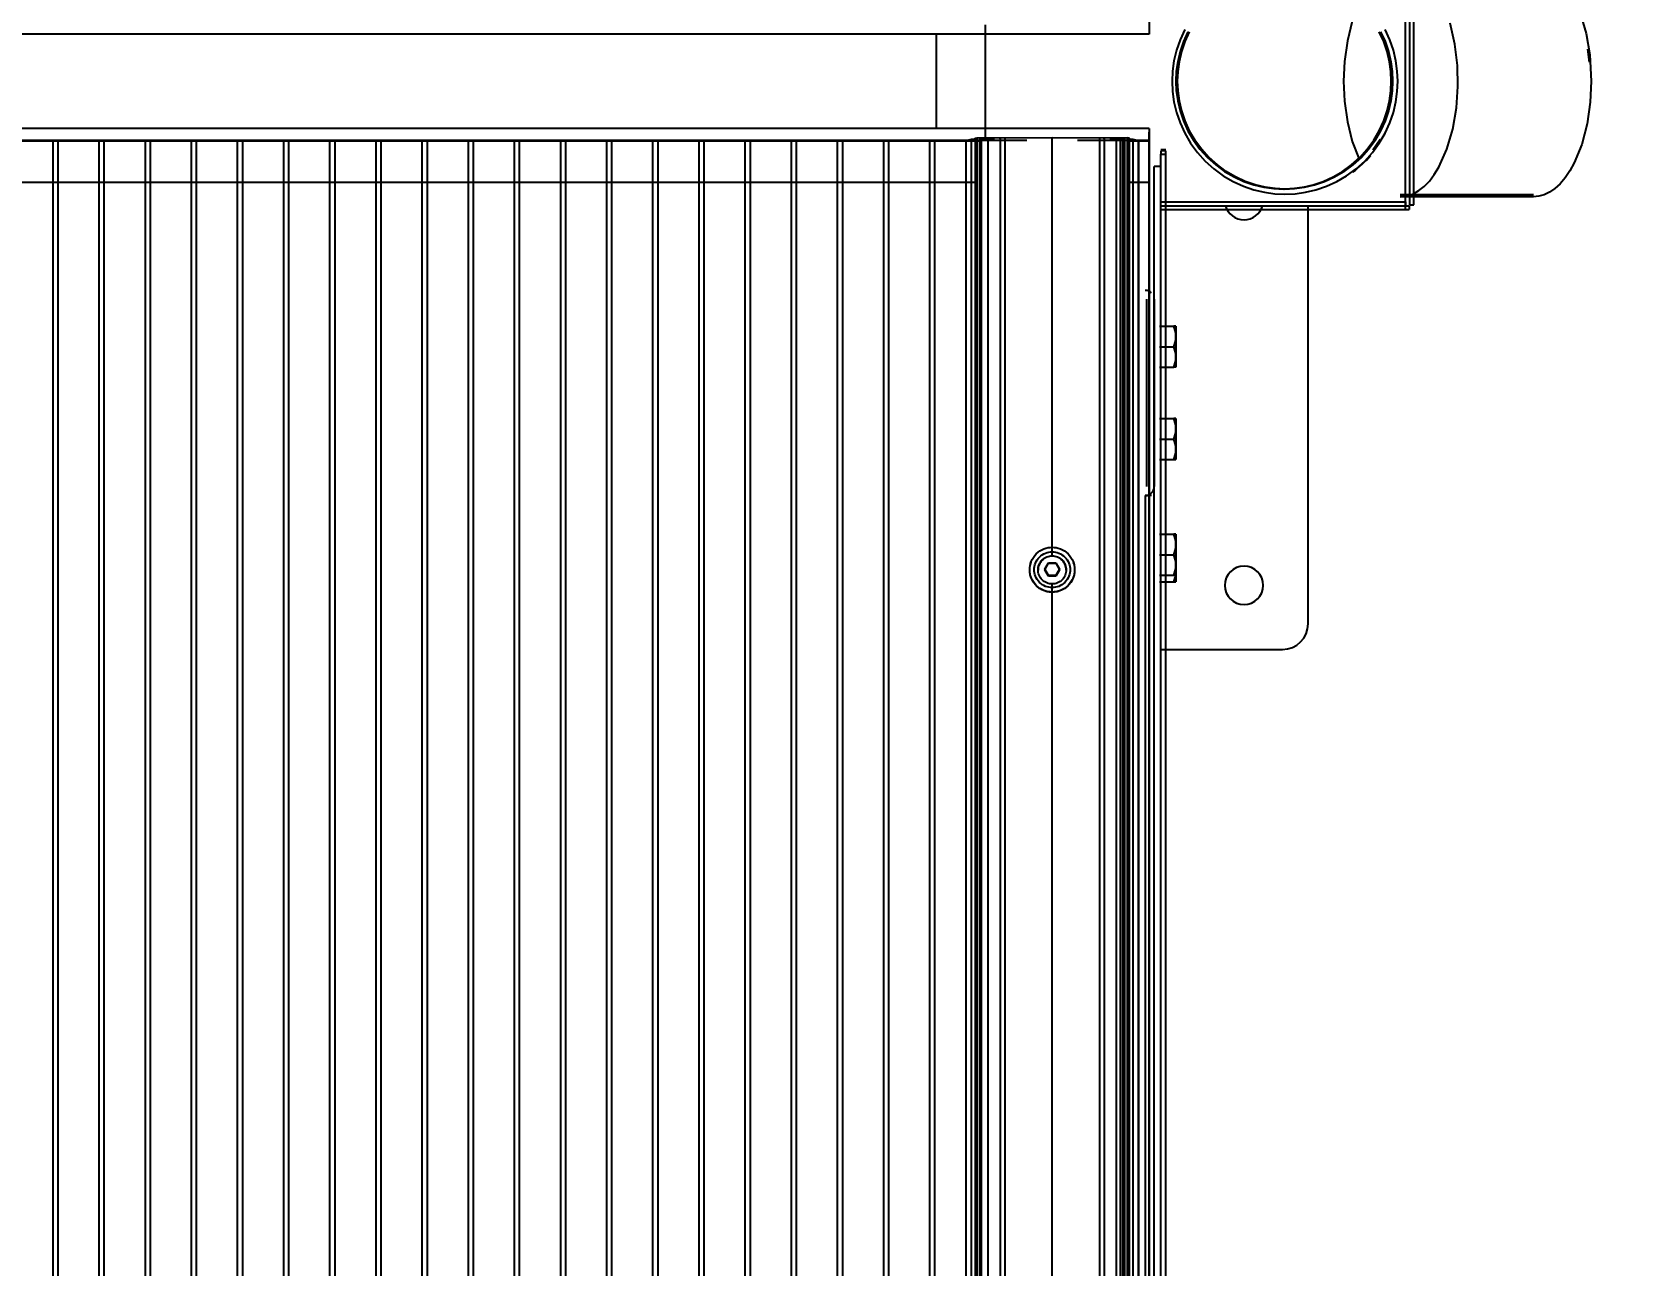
# Model space of a CAD drawing. Header units: millimetres. Extents: x 4625 to 14334, y 16216 to 31562.
# Drawn here: x 13122 to 13750, y 28268 to 28749 of the extents above; entities that cross this region are included whole.
import ezdxf

# ---------------------------------------------------------------- set-up
doc = ezdxf.new("R2010")
doc.units = ezdxf.units.MM
doc.header["$LTSCALE"] = 3
doc.layers.add('Default', color=7, linetype='Continuous')
doc.styles.get("Standard").update_dxf_attribs({"font": 'arial.ttf'})
doc.dimstyles.new('MATEUSZ', dxfattribs={"dimtxt": 35, "dimasz": 16, "dimexe": 0.18, "dimexo": 0.0625, "dimgap": 0.09, "dimtad": 0, "dimdec": 0, "dimdsep": 46, "dimtxsty": 'Standard', "dimblk": 'DOT', "dimcen": 0.09, "dimse1": 1, "dimse2": 1, "dimadec": 0, "dimazin": 0, "dimtfac": 1, "dimtdec": 0, "dimtofl": 0, "dimtmove": 0, "dimatfit": 3, "dimfxl": 1, "dimtolj": 1, "dimtzin": 0, "dimlwd": 9, "dimlwe": 9, "dimarcsym": 0})

# ---------------------------------------------------------------- blocks, each defined once
blk = doc.blocks.new('_Dot')
at = {"color": 0, "linetype": 'ByBlock', "lineweight": -2}
blk.add_line((-0.5, 0), (-1, 0), dxfattribs=at)
at = {"color": 0, "linetype": 'ByBlock', "const_width": 0.5}
blk.add_lwpolyline([(-0.25, 0, 1), (0.25, 0, 1)], format="xyb", close=True, dxfattribs=at)
blk = doc.blocks.new('*D31')
at = {"color": 0, "lineweight": 9, "transparency": 16777216}
for p, q in [((5803.89, 26303.39), (9576.19, 26303.39)), ((13713.73, 26303.39), (9941.43, 26303.39))]:
    blk.add_line(p, q, dxfattribs=at)
at = {"layer": 'Defpoints', "color": 0, "transparency": 16777216}
for p in [(5787.89, 28729.99), (13729.73, 28729.99), (13729.73, 26303.39)]:
    blk.add_point(p, dxfattribs=at)
at = {"color": 0, "lineweight": 9, "transparency": 16777216, "xscale": 16, "yscale": 16, "zscale": 16, "rotation": 180}
blk.add_blockref('_Dot', (5787.89, 26303.39), dxfattribs=at)
at = {"color": 0, "lineweight": 9, "transparency": 16777216, "xscale": 16, "yscale": 16, "zscale": 16}
blk.add_blockref('_Dot', (13729.73, 26303.39), dxfattribs=at)
at = {"color": 0, "transparency": 16777216, "insert": (9758.81, 26303.39), "char_height": 123, "attachment_point": 5}
blk.add_mtext('\\A1;7942', dxfattribs=at)
blk = doc.blocks.new('*D33')
at = {"color": 0, "lineweight": 9, "transparency": 16777216}
for p, q in [((14055.87, 30575.49), (14055.87, 28913.7)), ((14055.87, 26884.49), (14055.87, 28546.28))]:
    blk.add_line(p, q, dxfattribs=at)
at = {"layer": 'Defpoints', "color": 0, "transparency": 16777216}
for p in [(13609.31, 30591.49), (13609.31, 26868.49), (14055.87, 26868.49)]:
    blk.add_point(p, dxfattribs=at)
at = {"color": 0, "lineweight": 9, "transparency": 16777216, "xscale": 16, "yscale": 16, "zscale": 16}
for p, rotation in [((14055.87, 30591.49), 90), ((14055.87, 26868.49), 270)]:
    blk.add_blockref('_Dot', p, dxfattribs=dict(at, rotation=rotation))
at = {"color": 0, "transparency": 16777216, "insert": (14055.87, 28729.99), "char_height": 123, "attachment_point": 5, "rotation": 90}
blk.add_mtext('\\A1;3723', dxfattribs=at)

msp = doc.modelspace()

# ---------------------------------------------------------------- linework, layer by layer
at = {"layer": 'Default'}
for p, q in [((13657.26, 28682.99), (13657.26, 28776.99)), ((13659.02, 28681.85), (13659.02, 28778.14)), ((13660.52, 28681.85), (13660.52, 28778.14)), ((13557.31, 28769.34), (13557.31, 28748.39)), ((13557.31, 28748.39), (7557.31, 28748.39)), ((13474.3, 28711.59), (13474.3, 28748.39)), ((13474.31, 28711.59), (13474.31, 28748.39)), ((13493.45, 28707.94), (13493.45, 28752.04)), ((13557.31, 28711.59), (11960.31, 28711.59)), ((13557.31, 28711.59), (13557.31, 28690.64)), ((13557.31, 28708.24), (13557.31, 28710.14)), ((13509.64, 28706.95), (12693.64, 28706.95)), ((12713, 28706.79), (13491.59, 28706.79)), ((13129.64, 28706.81), (13129.64, 26887.25)), ((13131.64, 28706.81), (13131.64, 26887.25)), ((13147.64, 28706.81), (13147.64, 26887.25)), ((13149.64, 28706.81), (13149.64, 26887.25)), ((13165.64, 28706.81), (13165.64, 26887.25)), ((13167.64, 28706.81), (13167.64, 26887.25)), ((13183.64, 28706.81), (13183.64, 26887.25)), ((13185.64, 28706.81), (13185.64, 26887.25)), ((13201.64, 28706.81), (13201.64, 26887.25)), ((13203.64, 28706.81), (13203.64, 26887.25)), ((13219.64, 28706.81), (13219.64, 26887.25)), ((13221.64, 28706.81), (13221.64, 26887.25)), ((13237.64, 28706.81), (13237.64, 26887.25)), ((13239.64, 28706.81), (13239.64, 26887.25)), ((13255.64, 28706.81), (13255.64, 26887.25)), ((13257.64, 28706.81), (13257.64, 26887.25)), ((13273.64, 28706.81), (13273.64, 26887.25)), ((13275.64, 28706.81), (13275.64, 26887.25)), ((13291.64, 28706.81), (13291.64, 26887.25)), ((13293.64, 28706.81), (13293.64, 26887.25)), ((13309.64, 28706.81), (13309.64, 26887.25)), ((13311.64, 28706.81), (13311.64, 26887.25)), ((13327.64, 28706.81), (13327.64, 26887.25)), ((13329.64, 28706.81), (13329.64, 26887.25)), ((13345.64, 28706.81), (13345.64, 26887.25)), ((13347.64, 28706.81), (13347.64, 26887.25)), ((13363.64, 28706.81), (13363.64, 26887.25)), ((13365.64, 28706.81), (13365.64, 26887.25)), ((13381.64, 28706.81), (13381.64, 26887.25)), ((13383.64, 28706.81), (13383.64, 26887.25)), ((13399.64, 28706.81), (13399.64, 26887.25)), ((13401.64, 28706.81), (13401.64, 26887.25)), ((13417.64, 28706.81), (13417.64, 26887.25)), ((13419.64, 28706.81), (13419.64, 26887.25)), ((13435.64, 28706.81), (13435.64, 26887.25)), ((13437.64, 28706.81), (13437.64, 26887.25)), ((13453.64, 28706.81), (13453.64, 26887.25)), ((13455.64, 28706.81), (13455.64, 26887.25)), ((13471.64, 28706.81), (13471.64, 26887.25)), ((13473.64, 28706.81), (13473.64, 26887.25)), ((13485.97, 28706.95), (13487.97, 28707.4)), ((13485.97, 26887.39), (13485.97, 28706.95)), ((13487.97, 28707.4), (13489.59, 28707.54)), ((13487.97, 26887.84), (13487.97, 28707.4)), ((13489.47, 28707.47), (13489.47, 28707.83)), ((13489.47, 28707.83), (13489.47, 26888.27)), ((13489.59, 26887.98), (13489.59, 28707.54)), ((13490.28, 28707.9), (13490.28, 26888.34)), ((13491.22, 28707.74), (13491.22, 28707.54)), ((13491.22, 28707.74), (13491.22, 26888.19)), ((13491.22, 28707.54), (13491.22, 26887.98)), ((13491.97, 28707.54), (13494.47, 28707.64)), ((13491.97, 26887.98), (13491.97, 28707.54)), ((13494.47, 28707.64), (13496.97, 28707.54)), ((13494.47, 26888.09), (13494.47, 28707.64)), ((13499.22, 28707.54), (13499.22, 28707.82)), ((13499.22, 28707.82), (13499.22, 26888.27)), ((13500.97, 28707.82), (13500.97, 28707.47)), ((13500.97, 28707.82), (13500.97, 26888.26)), ((13519.47, 28545), (13519.47, 28708.1)), ((13557.31, 28706.95), (13529.31, 28706.95)), ((13537.97, 28707.82), (13537.97, 28707.47)), ((13537.97, 28707.82), (13537.97, 26888.26)), ((13539.72, 28707.54), (13539.72, 28707.82)), ((13539.72, 28707.82), (13539.72, 26888.27)), ((13541.97, 28707.54), (13544.47, 28707.64)), ((13544.47, 28707.64), (13544.47, 26888.09)), ((13544.47, 28707.64), (13546.97, 28707.54)), ((13545.97, 28707.54), (13545.97, 26887.98)), ((13546.97, 28707.54), (13546.97, 26887.98)), ((13547.22, 28707.51), (13547.22, 26887.95)), ((13547.72, 28707.74), (13547.72, 28707.54)), ((13547.72, 28707.74), (13547.72, 26888.19)), ((13547.72, 28707.54), (13547.72, 26887.98)), ((13548.67, 28707.9), (13548.67, 26888.34)), ((13548.67, 28706.79), (13557.31, 28706.79)), ((13549.36, 28707.54), (13549.36, 26887.98)), ((13549.36, 28707.54), (13550.97, 28707.4)), ((13549.47, 28707.47), (13549.47, 28707.83)), ((13549.47, 28707.83), (13549.47, 26888.27)), ((13550.97, 28707.4), (13550.97, 26887.84)), ((13550.97, 28707.4), (13552.97, 28706.95)), ((13552.97, 28706.95), (13552.97, 26887.39)), ((13553.31, 26887.25), (13553.31, 28706.81)), ((13557.31, 28706.79), (13557.31, 28708.09)), ((13557.31, 28694.37), (13557.31, 28706.95)), ((13557.31, 26887.39), (13557.31, 28706.95)), ((13557.31, 28706.81), (13557.31, 26887.25)), ((13561.81, 28703.41), (13563.81, 28703.41)), ((13563.81, 28702.92), (13561.81, 28702.92)), ((13559.31, 26912.33), (13559.31, 28696.71)), ((13561.81, 26894.97), (13561.81, 28701.55)), ((13561.81, 28701.55), (13563.81, 28701.55)), ((13563.81, 26894.97), (13563.81, 28701.55)), ((12713, 28690.64), (13490.28, 28690.64)), ((13548.67, 28690.64), (13557.31, 28690.64)), ((13557.31, 28690.64), (13557.31, 28694.37)), ((13707.23, 28685.79), (13655.26, 28685.79)), ((13707.23, 28684.99), (13655.26, 28684.99)), ((13561.81, 28682.99), (13657.26, 28682.99)), ((13561.81, 28681.49), (13658.67, 28681.49)), ((13561.81, 28679.99), (13658.67, 28679.99)), ((13619.31, 28518.49), (13619.31, 28681.49)), ((13658.67, 28681.49), (13658.67, 28679.99)), ((13659.02, 28681.85), (13660.52, 28681.85)), ((13556.31, 28644.99), (13556.31, 28571.99)), ((13559.31, 28644.99), (13559.31, 28571.99)), ((13561.31, 28634.49), (13566.99, 28634.49)), ((13561.31, 28626.49), (13566.99, 28626.49)), ((13561.31, 28618.49), (13566.99, 28618.49)), ((13561.31, 28598.49), (13566.99, 28598.49)), ((13561.31, 28590.49), (13566.99, 28590.49)), ((13561.31, 28582.49), (13566.99, 28582.49)), ((13555.81, 28568.49), (13555.81, 27008.49)), ((13561.31, 28553.4), (13566.99, 28553.4)), ((13516.59, 28539.59), (13518.03, 28542.09)), ((13518.03, 28537.1), (13516.59, 28539.59)), ((13518.03, 28542.09), (13520.92, 28542.09)), ((13520.92, 28542.09), (13522.36, 28539.59)), ((13522.36, 28539.59), (13520.92, 28537.1)), ((13561.31, 28545.4), (13566.99, 28545.4)), ((13520.92, 28537.1), (13518.03, 28537.1)), ((13519.47, 28207.07), (13519.47, 28534.02)), ((13561.31, 28537.4), (13566.99, 28537.4)), ((13561.31, 28534.89), (13566.99, 28534.89)), ((13561.81, 28508.49), (13609.31, 28508.49))]:
    msp.add_line(p, q, dxfattribs=at)
for points in [[(13707.23, 28774.99, 0), (13708.23, 28774.95, 0), (13709.25, 28774.81, 0), (13710.28, 28774.58, 0), (13712.37, 28773.8, 0), (13714.46, 28772.6, 0), (13716.54, 28770.96, 0), (13718.56, 28768.87, 0), (13720.49, 28766.34, 0), (13722.29, 28763.42, 0), (13725.4, 28756.52, 0), (13727.71, 28748.62, 0), (13729.13, 28740.28, 0), (13729.73, 28729.99, 0)], [(13639.23, 28760.41, 0), (13636.53, 28753.45, 0), (13634.61, 28745.74, 0), (13633.51, 28737.77, 0), (13633.16, 28729.99, 0)], [(13571.17, 28750.2, 0), (13569.35, 28746.19, 0), (13567.95, 28742.1, 0), (13566.99, 28738, 0), (13566.43, 28733.95, 0), (13566.26, 28729.99, 0)], [(13572.42, 28749.28, 0), (13570.68, 28745.45, 0), (13569.35, 28741.55, 0), (13568.43, 28737.64, 0), (13567.9, 28733.77, 0), (13567.73, 28729.99, 0)], [(13568.26, 28729.99, 0), (13568.43, 28733.77, 0), (13568.97, 28737.64, 0), (13569.89, 28741.55, 0), (13571.21, 28745.45, 0), (13572.96, 28749.28, 0)], [(13572.95, 28749.28, 0), (13571.21, 28745.45, 0), (13569.88, 28741.55, 0), (13568.96, 28737.64, 0), (13568.43, 28733.77, 0), (13568.26, 28729.99, 0)], [(13568.26, 28729.99, 0), (13568.43, 28733.77, 0), (13568.96, 28737.64, 0), (13569.88, 28741.55, 0), (13571.21, 28745.45, 0), (13572.95, 28749.28, 0)], [(13651.73, 28729.99, 0), (13651.56, 28733.77, 0), (13651.03, 28737.64, 0), (13650.11, 28741.55, 0), (13648.78, 28745.45, 0), (13647.04, 28749.28, 0)], [(13652.26, 28729.99, 0), (13652.09, 28733.77, 0), (13651.55, 28737.64, 0), (13650.63, 28741.55, 0), (13649.31, 28745.45, 0), (13647.56, 28749.28, 0)], [(13647.56, 28749.28, 0), (13649.31, 28745.45, 0), (13650.63, 28741.55, 0), (13651.55, 28737.64, 0), (13652.09, 28733.77, 0), (13652.26, 28729.99, 0)], [(13647.57, 28749.28, 0), (13649.31, 28745.45, 0), (13650.64, 28741.55, 0), (13651.56, 28737.64, 0), (13652.09, 28733.77, 0), (13652.26, 28729.99, 0)], [(13654.26, 28729.99, 0), (13654.08, 28733.95, 0), (13653.52, 28738, 0), (13652.56, 28742.1, 0), (13651.17, 28746.19, 0), (13649.34, 28750.2, 0)], [(13655.26, 28684.99, 0), (13656.27, 28685.04, 0), (13657.29, 28685.18, 0), (13658.32, 28685.41, 0), (13660.4, 28686.18, 0), (13662.5, 28687.39, 0), (13664.58, 28689.03, 0), (13666.6, 28691.12, 0), (13668.53, 28693.64, 0), (13670.33, 28696.57, 0), (13673.44, 28703.47, 0), (13675.74, 28711.36, 0), (13677.17, 28719.71, 0), (13677.74, 28727.99, 0), (13677.56, 28736.1, 0), (13676.57, 28744.47, 0), (13674.7, 28752.66, 0)], [(13729.01, 28737.39, 0), (13728.42, 28742.48, 0)], [(13566.26, 28729.99, 0), (13566.43, 28726.04, 0), (13566.99, 28721.99, 0), (13567.95, 28717.89, 0), (13569.35, 28713.8, 0), (13571.17, 28709.78, 0), (13573.43, 28705.92, 0), (13576.1, 28702.26, 0), (13579.14, 28698.88, 0), (13582.52, 28695.83, 0), (13586.18, 28693.17, 0), (13590.05, 28690.91, 0), (13594.06, 28689.08, 0), (13598.15, 28687.69, 0), (13602.25, 28686.73, 0), (13606.3, 28686.17, 0), (13610.26, 28685.99, 0), (13614.21, 28686.17, 0), (13618.26, 28686.73, 0), (13622.36, 28687.69, 0), (13626.45, 28689.08, 0), (13630.46, 28690.91, 0), (13634.33, 28693.17, 0), (13637.99, 28695.83, 0), (13641.37, 28698.88, 0), (13644.41, 28702.26, 0), (13647.08, 28705.92, 0), (13649.34, 28709.78, 0), (13651.17, 28713.8, 0), (13652.56, 28717.89, 0), (13653.52, 28721.99, 0), (13654.08, 28726.04, 0), (13654.26, 28729.99, 0)], [(13567.73, 28729.99, 0), (13567.9, 28726.22, 0), (13568.43, 28722.35, 0), (13569.35, 28718.44, 0), (13570.68, 28714.53, 0), (13572.42, 28710.7, 0), (13574.58, 28707.01, 0), (13577.13, 28703.52, 0), (13580.03, 28700.3, 0), (13583.26, 28697.39, 0), (13586.75, 28694.84, 0), (13590.44, 28692.69, 0), (13594.27, 28690.94, 0), (13598.18, 28689.61, 0), (13602.09, 28688.69, 0), (13605.96, 28688.16, 0), (13609.73, 28687.99, 0), (13613.51, 28688.16, 0), (13617.37, 28688.69, 0), (13621.29, 28689.61, 0), (13625.19, 28690.94, 0), (13629.02, 28692.69, 0), (13632.71, 28694.84, 0), (13636.2, 28697.39, 0), (13639.43, 28700.3, 0), (13642.34, 28703.52, 0), (13644.89, 28707.01, 0), (13647.04, 28710.7, 0), (13648.78, 28714.53, 0), (13650.11, 28718.44, 0), (13651.03, 28722.35, 0), (13651.56, 28726.22, 0), (13651.73, 28729.99, 0)], [(13652.26, 28729.99, 0), (13652.09, 28726.22, 0), (13651.56, 28722.35, 0), (13650.64, 28718.44, 0), (13649.31, 28714.53, 0), (13647.57, 28710.7, 0), (13645.42, 28707.01, 0), (13642.87, 28703.52, 0), (13639.96, 28700.3, 0), (13636.74, 28697.39, 0), (13633.25, 28694.84, 0), (13629.55, 28692.69, 0), (13625.72, 28690.94, 0), (13621.82, 28689.61, 0), (13617.91, 28688.69, 0), (13614.04, 28688.16, 0), (13610.26, 28687.99, 0), (13606.49, 28688.16, 0), (13602.62, 28688.69, 0), (13598.71, 28689.61, 0), (13594.8, 28690.94, 0), (13590.97, 28692.69, 0), (13587.28, 28694.84, 0), (13583.79, 28697.39, 0), (13580.57, 28700.3, 0), (13577.66, 28703.52, 0), (13575.11, 28707.01, 0), (13572.96, 28710.7, 0), (13571.21, 28714.53, 0), (13569.89, 28718.44, 0), (13568.97, 28722.35, 0), (13568.43, 28726.22, 0), (13568.26, 28729.99, 0)], [(13568.26, 28729.99, 0), (13568.43, 28726.22, 0), (13568.96, 28722.35, 0), (13569.88, 28718.44, 0), (13571.21, 28714.53, 0), (13572.95, 28710.7, 0), (13575.1, 28707.01, 0), (13577.65, 28703.52, 0), (13580.56, 28700.3, 0), (13583.78, 28697.39, 0), (13587.27, 28694.84, 0), (13590.97, 28692.69, 0), (13594.8, 28690.94, 0), (13598.7, 28689.61, 0), (13602.61, 28688.69, 0), (13606.48, 28688.16, 0), (13610.26, 28687.99, 0), (13614.03, 28688.16, 0), (13617.9, 28688.69, 0), (13621.81, 28689.61, 0), (13625.72, 28690.94, 0), (13629.55, 28692.69, 0), (13633.24, 28694.84, 0), (13636.73, 28697.39, 0), (13639.95, 28700.3, 0), (13642.86, 28703.52, 0), (13645.41, 28707.01, 0), (13647.56, 28710.7, 0), (13649.31, 28714.53, 0), (13650.63, 28718.44, 0), (13651.55, 28722.35, 0), (13652.09, 28726.22, 0), (13652.26, 28729.99, 0)], [(13652.26, 28729.99, 0), (13652.09, 28726.22, 0), (13651.55, 28722.35, 0), (13650.63, 28718.44, 0), (13649.31, 28714.53, 0), (13647.56, 28710.7, 0), (13645.41, 28707.01, 0), (13642.86, 28703.52, 0), (13639.95, 28700.3, 0), (13636.73, 28697.39, 0), (13633.24, 28694.84, 0), (13629.55, 28692.69, 0), (13625.72, 28690.94, 0), (13621.81, 28689.61, 0), (13617.9, 28688.69, 0), (13614.03, 28688.16, 0), (13610.26, 28687.99, 0), (13606.48, 28688.16, 0), (13602.61, 28688.69, 0), (13598.7, 28689.61, 0), (13594.8, 28690.94, 0), (13590.97, 28692.69, 0), (13587.27, 28694.84, 0), (13583.78, 28697.39, 0), (13580.56, 28700.3, 0), (13577.65, 28703.52, 0), (13575.1, 28707.01, 0), (13572.95, 28710.7, 0), (13571.21, 28714.53, 0), (13569.88, 28718.44, 0), (13568.96, 28722.35, 0), (13568.43, 28726.22, 0), (13568.26, 28729.99, 0)], [(13633.16, 28729.99, 0), (13633.51, 28722.21, 0), (13634.61, 28714.25, 0), (13636.53, 28706.54, 0), (13639.23, 28699.58, 0)], [(13729.73, 28729.99, 0), (13729.35, 28721.81, 0), (13728.15, 28713.43, 0), (13726.06, 28705.37, 0), (13723.14, 28698.17, 0), (13721.41, 28695.06, 0), (13719.54, 28692.33, 0), (13717.56, 28690.02, 0), (13715.51, 28688.15, 0), (13713.42, 28686.73, 0), (13711.32, 28685.74, 0), (13710.28, 28685.41, 0), (13709.25, 28685.18, 0), (13708.23, 28685.04, 0), (13707.23, 28684.99, 0)], [(13489.47, 28707.83, 0), (13489.47, 28707.83, 0), (13489.47, 28707.83, 0), (13489.47, 28707.83, 0), (13489.47, 28707.83, 0), (13489.48, 28707.84, 0), (13489.48, 28707.84, 0), (13489.48, 28707.84, 0), (13489.48, 28707.84, 0), (13489.48, 28707.84, 0), (13489.49, 28707.84, 0), (13489.51, 28707.85, 0), (13489.57, 28707.86, 0), (13490.28, 28707.9, 0)], [(13490.28, 28707.9, 0), (13519.47, 28708.1, 0)], [(13519.47, 28708.1, 0), (13548.67, 28707.9, 0)], [(13549.47, 28707.83, 0), (13549.47, 28707.83, 0), (13549.47, 28707.83, 0), (13549.47, 28707.83, 0), (13549.47, 28707.83, 0), (13549.47, 28707.84, 0), (13549.47, 28707.84, 0), (13549.47, 28707.84, 0), (13549.47, 28707.84, 0), (13549.46, 28707.84, 0), (13549.46, 28707.84, 0), (13549.44, 28707.85, 0), (13549.38, 28707.86, 0), (13548.67, 28707.9, 0)], [(13561.81, 28702.92, 0), (13561.81, 28701.55, 0)], [(13563.81, 28701.55, 0), (13563.81, 28702.92, 0)], [(13647.45, 28707.33, 0), (13644.61, 28703.17, 0)], [(13561.81, 28696.89, 0), (13561.81, 28696.89, 0), (13561.81, 28696.88, 0), (13561.81, 28696.88, 0), (13561.8, 28696.88, 0), (13561.8, 28696.88, 0), (13561.8, 28696.88, 0), (13561.8, 28696.87, 0), (13561.79, 28696.87, 0), (13561.78, 28696.86, 0), (13561.75, 28696.85, 0), (13561.69, 28696.84, 0), (13561.5, 28696.8, 0), (13559.31, 28696.71, 0)], [(13657.27, 28679.99, 0), (13657.27, 28679.99, 0), (13657.27, 28679.99, 0), (13657.27, 28679.99, 0), (13657.27, 28679.99, 0), (13657.27, 28679.99, 0), (13657.27, 28679.99, 0), (13657.27, 28679.99, 0), (13657.27, 28679.99, 0), (13657.27, 28679.99, 0), (13657.27, 28679.99, 0), (13657.27, 28679.99, 0), (13657.27, 28680, 0), (13657.27, 28680, 0), (13657.27, 28680.04, 0), (13657.27, 28680.2, 0), (13657.26, 28680.84, 0), (13657.26, 28682.99, 0)], [(13657.26, 28682.99, 0), (13657.27, 28681.93, 0), (13657.27, 28681.61, 0), (13657.27, 28681.52, 0), (13657.27, 28681.5, 0), (13657.27, 28681.5, 0), (13657.27, 28681.49, 0), (13657.27, 28681.49, 0), (13657.27, 28681.49, 0), (13657.27, 28681.49, 0), (13657.27, 28681.49, 0), (13657.27, 28681.49, 0), (13657.27, 28681.49, 0), (13657.27, 28681.49, 0), (13657.27, 28681.49, 0), (13657.27, 28681.49, 0), (13657.27, 28681.49, 0), (13657.27, 28681.49, 0), (13657.27, 28681.49, 0)], [(13567.71, 28630.49, 0), (13567.66, 28631.45, 0), (13567.53, 28632.42, 0), (13566.99, 28634.49, 0)], [(13566.99, 28634.49, 0), (13567.53, 28634.49, 0), (13567.71, 28634.49, 0)], [(13567.71, 28634.49, 0), (13567.71, 28634.49, 0), (13567.71, 28634.49, 0), (13567.71, 28634.49, 0), (13567.71, 28634.49, 0), (13567.71, 28634.49, 0), (13567.71, 28634.49, 0), (13567.71, 28634.49, 0), (13567.71, 28634.49, 0), (13567.71, 28634.49, 0), (13567.71, 28634.49, 0), (13567.71, 28634.49, 0), (13567.7, 28634.49, 0), (13567.69, 28634.49, 0), (13567.64, 28634.49, 0), (13567.41, 28634.49, 0), (13566.99, 28634.49, 0)], [(13567.71, 28634.49, 0), (13567.71, 28634.49, 0), (13567.71, 28634.49, 0), (13567.71, 28634.49, 0), (13567.71, 28634.49, 0), (13567.71, 28634.49, 0), (13567.71, 28634.49, 0), (13567.71, 28634.49, 0), (13567.71, 28634.49, 0), (13567.71, 28634.49, 0), (13567.71, 28634.49, 0), (13567.71, 28634.49, 0), (13567.71, 28634.49, 0), (13567.71, 28634.49, 0), (13567.71, 28634.47, 0), (13567.71, 28634.38, 0), (13567.71, 28634.04, 0), (13567.71, 28630.49, 0)], [(13566.99, 28626.49, 0), (13567.53, 28628.57, 0), (13567.66, 28629.53, 0), (13567.71, 28630.49, 0)], [(13567.71, 28630.49, 0), (13567.71, 28622.49, 0)], [(13567.71, 28622.49, 0), (13567.66, 28623.45, 0), (13567.53, 28624.42, 0), (13566.99, 28626.49, 0)], [(13566.99, 28618.49, 0), (13567.53, 28620.57, 0), (13567.66, 28621.53, 0), (13567.71, 28622.49, 0)], [(13567.71, 28622.49, 0), (13567.71, 28618.49, 0)], [(13567.71, 28618.49, 0), (13567.71, 28618.49, 0), (13567.71, 28618.49, 0), (13567.71, 28618.49, 0), (13567.71, 28618.49, 0), (13567.71, 28618.49, 0), (13567.71, 28618.49, 0), (13567.71, 28618.49, 0), (13567.71, 28618.49, 0), (13567.71, 28618.49, 0), (13567.71, 28618.49, 0), (13567.71, 28618.49, 0), (13567.71, 28618.5, 0), (13567.71, 28618.5, 0), (13567.71, 28618.52, 0), (13567.71, 28618.61, 0), (13567.71, 28618.95, 0), (13567.71, 28622.49, 0)], [(13567.71, 28618.49, 0), (13567.71, 28618.49, 0), (13567.71, 28618.49, 0), (13567.71, 28618.49, 0), (13567.71, 28618.49, 0), (13567.71, 28618.49, 0), (13567.71, 28618.49, 0), (13567.71, 28618.49, 0), (13567.71, 28618.49, 0), (13567.71, 28618.49, 0), (13567.71, 28618.49, 0), (13567.71, 28618.49, 0), (13567.7, 28618.49, 0), (13567.69, 28618.49, 0), (13567.64, 28618.49, 0), (13567.41, 28618.49, 0), (13566.99, 28618.49, 0)], [(13566.99, 28598.49, 0), (13567.53, 28598.49, 0), (13567.71, 28598.49, 0)], [(13567.71, 28598.49, 0), (13567.71, 28598.49, 0), (13567.71, 28598.49, 0), (13567.71, 28598.49, 0), (13567.71, 28598.49, 0), (13567.71, 28598.49, 0), (13567.71, 28598.49, 0), (13567.71, 28598.49, 0), (13567.71, 28598.49, 0), (13567.71, 28598.49, 0), (13567.71, 28598.49, 0), (13567.71, 28598.49, 0), (13567.7, 28598.49, 0), (13567.69, 28598.49, 0), (13567.64, 28598.49, 0), (13567.41, 28598.49, 0), (13566.99, 28598.49, 0)], [(13567.71, 28594.49, 0), (13567.66, 28595.45, 0), (13567.53, 28596.42, 0), (13566.99, 28598.49, 0)], [(13567.71, 28598.49, 0), (13567.71, 28598.49, 0), (13567.71, 28598.49, 0), (13567.71, 28598.49, 0), (13567.71, 28598.49, 0), (13567.71, 28598.49, 0), (13567.71, 28598.49, 0), (13567.71, 28598.49, 0), (13567.71, 28598.49, 0), (13567.71, 28598.49, 0), (13567.71, 28598.49, 0), (13567.71, 28598.49, 0), (13567.71, 28598.49, 0), (13567.71, 28598.47, 0), (13567.71, 28598.38, 0), (13567.71, 28598.04, 0), (13567.71, 28594.49, 0)], [(13566.99, 28590.49, 0), (13567.53, 28592.57, 0), (13567.66, 28593.53, 0), (13567.71, 28594.49, 0)], [(13567.71, 28586.49, 0), (13567.66, 28587.45, 0), (13567.53, 28588.42, 0), (13566.99, 28590.49, 0)], [(13567.71, 28594.49, 0), (13567.71, 28586.49, 0)], [(13566.99, 28582.49, 0), (13567.53, 28584.57, 0), (13567.66, 28585.53, 0), (13567.71, 28586.49, 0)], [(13567.71, 28586.49, 0), (13567.71, 28582.49, 0)], [(13567.71, 28582.49, 0), (13567.71, 28582.49, 0), (13567.71, 28582.49, 0), (13567.71, 28582.49, 0), (13567.71, 28582.49, 0), (13567.71, 28582.49, 0), (13567.71, 28582.49, 0), (13567.71, 28582.49, 0), (13567.71, 28582.49, 0), (13567.71, 28582.49, 0), (13567.71, 28582.49, 0), (13567.71, 28582.49, 0), (13567.7, 28582.49, 0), (13567.69, 28582.49, 0), (13567.64, 28582.49, 0), (13567.41, 28582.49, 0), (13566.99, 28582.49, 0)], [(13566.99, 28582.49, 0), (13567.53, 28582.49, 0), (13567.71, 28582.49, 0)], [(13558.28, 28568.49, 0), (13555.81, 28568.49, 0)], [(13556.16, 28568.49, 0), (13555.81, 28568.49, 0)], [(13567.71, 28549.4, 0), (13567.66, 28550.36, 0), (13567.53, 28551.33, 0), (13566.99, 28553.4, 0)], [(13567.71, 28553.4, 0), (13567.71, 28553.4, 0), (13567.71, 28553.4, 0), (13567.71, 28553.4, 0), (13567.71, 28553.4, 0), (13567.71, 28553.4, 0), (13567.71, 28553.4, 0), (13567.71, 28553.4, 0), (13567.71, 28553.4, 0), (13567.71, 28553.4, 0), (13567.71, 28553.4, 0), (13567.71, 28553.4, 0), (13567.7, 28553.4, 0), (13567.69, 28553.4, 0), (13567.64, 28553.4, 0), (13567.41, 28553.4, 0), (13566.99, 28553.4, 0)], [(13566.99, 28553.4, 0), (13567.53, 28553.4, 0), (13567.71, 28553.4, 0)], [(13567.71, 28553.4, 0), (13567.71, 28553.4, 0), (13567.71, 28553.4, 0), (13567.71, 28553.4, 0), (13567.71, 28553.4, 0), (13567.71, 28553.4, 0), (13567.71, 28553.4, 0), (13567.71, 28553.4, 0), (13567.71, 28553.4, 0), (13567.71, 28553.4, 0), (13567.71, 28553.4, 0), (13567.71, 28553.4, 0), (13567.71, 28553.4, 0), (13567.71, 28553.4, 0), (13567.71, 28553.38, 0), (13567.71, 28553.29, 0), (13567.71, 28552.95, 0), (13567.71, 28549.4, 0)], [(13566.99, 28545.4, 0), (13567.53, 28547.48, 0), (13567.66, 28548.44, 0), (13567.71, 28549.4, 0)], [(13567.71, 28549.4, 0), (13567.71, 28541.4, 0)], [(13519.47, 28530.78, 0), (13518.5, 28530.84, 0), (13517.49, 28531.01, 0), (13516.48, 28531.31, 0), (13515.49, 28531.74, 0), (13514.54, 28532.3, 0), (13513.66, 28532.99, 0), (13512.87, 28533.78, 0), (13512.19, 28534.67, 0), (13511.64, 28535.62, 0), (13511.22, 28536.61, 0), (13510.93, 28537.62, 0), (13510.77, 28538.62, 0), (13510.72, 28539.59, 0), (13510.79, 28540.57, 0), (13510.97, 28541.57, 0), (13511.28, 28542.58, 0)], [(13513.97, 28539.5, 0), (13514, 28540.03, 0), (13514.08, 28540.56, 0), (13514.21, 28541.09, 0), (13514.39, 28541.6, 0), (13514.63, 28542.1, 0), (13514.91, 28542.57, 0), (13515.23, 28543, 0), (13515.58, 28543.39, 0), (13515.97, 28543.74, 0), (13516.41, 28544.06, 0), (13516.87, 28544.34, 0), (13517.37, 28544.58, 0), (13517.89, 28544.76, 0), (13518.42, 28544.89, 0), (13518.95, 28544.97, 0), (13519.47, 28545, 0)], [(13524.97, 28539.36, 0), (13524.95, 28539.89, 0), (13524.87, 28540.42, 0), (13524.74, 28540.95, 0), (13524.56, 28541.46, 0), (13524.32, 28541.96, 0), (13524.04, 28542.43, 0), (13523.72, 28542.86, 0), (13523.36, 28543.25, 0), (13522.97, 28543.6, 0), (13522.54, 28543.92, 0), (13522.07, 28544.2, 0), (13521.58, 28544.44, 0), (13521.06, 28544.62, 0), (13520.53, 28544.75, 0), (13520, 28544.83, 0), (13519.47, 28544.86, 0), (13518.95, 28544.83, 0), (13518.42, 28544.75, 0), (13517.89, 28544.62, 0), (13517.37, 28544.44, 0), (13516.87, 28544.2, 0), (13516.41, 28543.92, 0), (13515.97, 28543.6, 0), (13515.58, 28543.25, 0), (13515.23, 28542.86, 0), (13514.91, 28542.43, 0), (13514.63, 28541.96, 0), (13514.39, 28541.46, 0), (13514.21, 28540.95, 0), (13514.08, 28540.42, 0), (13514, 28539.89, 0), (13513.97, 28539.36, 0)], [(13516.59, 28539.77, 0), (13518.03, 28542.27, 0)], [(13518.03, 28537.28, 0), (13516.59, 28539.77, 0)], [(13518.03, 28542.27, 0), (13520.92, 28542.27, 0)], [(13519.47, 28545, 0), (13520, 28544.97, 0), (13520.53, 28544.89, 0), (13521.06, 28544.76, 0), (13521.58, 28544.58, 0), (13522.07, 28544.34, 0), (13522.54, 28544.06, 0), (13522.97, 28543.74, 0), (13523.36, 28543.39, 0), (13523.72, 28543, 0), (13524.04, 28542.57, 0), (13524.32, 28542.1, 0), (13524.56, 28541.6, 0), (13524.74, 28541.09, 0), (13524.87, 28540.56, 0), (13524.95, 28540.03, 0), (13524.97, 28539.5, 0)], [(13527.71, 28542.45, 0), (13528, 28541.45, 0), (13528.17, 28540.46, 0), (13528.22, 28539.49, 0), (13528.17, 28538.53, 0), (13528, 28537.53, 0), (13527.7, 28536.53, 0), (13527.27, 28535.55, 0), (13526.71, 28534.61, 0), (13526.04, 28533.74, 0), (13525.25, 28532.95, 0), (13524.37, 28532.28, 0), (13523.43, 28531.72, 0), (13522.44, 28531.3, 0), (13521.44, 28531, 0), (13520.44, 28530.83, 0), (13519.47, 28530.78, 0)], [(13520.92, 28542.27, 0), (13522.36, 28539.77, 0)], [(13522.36, 28539.77, 0), (13520.92, 28537.28, 0)], [(13567.71, 28541.4, 0), (13567.66, 28542.36, 0), (13567.53, 28543.33, 0), (13566.99, 28545.4, 0)], [(13566.99, 28537.4, 0), (13567.53, 28539.48, 0), (13567.66, 28540.44, 0), (13567.71, 28541.4, 0)], [(13567.71, 28541.4, 0), (13567.71, 28537.4, 0)], [(13519.47, 28534.02, 0), (13518.95, 28534.05, 0), (13518.42, 28534.13, 0), (13517.89, 28534.26, 0), (13517.37, 28534.44, 0), (13516.87, 28534.67, 0), (13516.41, 28534.96, 0), (13515.97, 28535.28, 0), (13515.58, 28535.63, 0), (13515.23, 28536.01, 0), (13514.91, 28536.44, 0), (13514.63, 28536.91, 0), (13514.39, 28537.4, 0), (13514.21, 28537.92, 0), (13514.08, 28538.45, 0), (13514, 28538.98, 0), (13513.97, 28539.5, 0)], [(13520.92, 28537.28, 0), (13518.03, 28537.28, 0)], [(13524.97, 28539.5, 0), (13524.95, 28538.98, 0), (13524.87, 28538.45, 0), (13524.74, 28537.92, 0), (13524.56, 28537.4, 0), (13524.32, 28536.91, 0), (13524.04, 28536.44, 0), (13523.72, 28536.01, 0), (13523.36, 28535.63, 0), (13522.97, 28535.28, 0), (13522.54, 28534.96, 0), (13522.07, 28534.67, 0), (13521.58, 28534.44, 0), (13521.06, 28534.26, 0), (13520.53, 28534.13, 0), (13520, 28534.05, 0), (13519.47, 28534.02, 0)], [(13566.99, 28534.89, 0), (13567.53, 28536.97, 0), (13567.66, 28537.93, 0), (13567.71, 28538.89, 0)], [(13567.71, 28537.4, 0), (13567.71, 28537.4, 0), (13567.71, 28537.4, 0), (13567.71, 28537.4, 0), (13567.71, 28537.4, 0), (13567.71, 28537.4, 0), (13567.71, 28537.4, 0), (13567.71, 28537.4, 0), (13567.71, 28537.4, 0), (13567.71, 28537.4, 0), (13567.71, 28537.4, 0), (13567.71, 28537.4, 0), (13567.7, 28537.4, 0), (13567.69, 28537.4, 0), (13567.64, 28537.4, 0), (13567.41, 28537.4, 0), (13566.99, 28537.4, 0)], [(13566.99, 28534.89, 0), (13567.53, 28534.89, 0), (13567.71, 28534.89, 0)], [(13567.71, 28534.89, 0), (13567.71, 28534.89, 0), (13567.71, 28534.89, 0), (13567.71, 28534.89, 0), (13567.71, 28534.89, 0), (13567.71, 28534.89, 0), (13567.71, 28534.89, 0), (13567.71, 28534.89, 0), (13567.71, 28534.89, 0), (13567.71, 28534.89, 0), (13567.71, 28534.89, 0), (13567.71, 28534.89, 0), (13567.7, 28534.89, 0), (13567.69, 28534.89, 0), (13567.64, 28534.89, 0), (13567.41, 28534.89, 0), (13566.99, 28534.89, 0)], [(13567.71, 28538.89, 0), (13567.71, 28534.89, 0)]]:
    msp.add_polyline3d(points, dxfattribs=at)
for points in [[(13519.47, 28530.86, 0), (13518.69, 28530.9, 0), (13517.88, 28531.01, 0), (13517.07, 28531.2, 0), (13516.25, 28531.48, 0), (13515.46, 28531.84, 0), (13514.69, 28532.29, 0), (13513.96, 28532.82, 0), (13513.29, 28533.42, 0), (13512.68, 28534.09, 0), (13512.15, 28534.82, 0), (13511.7, 28535.58, 0), (13511.34, 28536.38, 0), (13511.06, 28537.19, 0), (13510.87, 28538.01, 0), (13510.76, 28538.81, 0), (13510.72, 28539.59, 0), (13510.76, 28540.38, 0), (13510.87, 28541.18, 0), (13511.06, 28542, 0), (13511.34, 28542.81, 0), (13511.7, 28543.6, 0), (13512.15, 28544.37, 0), (13512.68, 28545.1, 0), (13513.29, 28545.77, 0), (13513.96, 28546.37, 0), (13514.69, 28546.9, 0), (13515.46, 28547.35, 0), (13516.25, 28547.71, 0), (13517.07, 28547.99, 0), (13517.88, 28548.18, 0), (13518.69, 28548.29, 0), (13519.47, 28548.32, 0), (13520.26, 28548.29, 0), (13521.07, 28548.18, 0), (13521.88, 28547.99, 0), (13522.69, 28547.71, 0), (13523.49, 28547.35, 0), (13524.26, 28546.9, 0), (13524.99, 28546.37, 0), (13525.66, 28545.77, 0), (13526.27, 28545.1, 0), (13526.8, 28544.37, 0), (13527.25, 28543.6, 0), (13527.61, 28542.81, 0), (13527.89, 28542, 0), (13528.08, 28541.18, 0), (13528.19, 28540.38, 0), (13528.22, 28539.59, 0), (13528.19, 28538.81, 0), (13528.08, 28538.01, 0), (13527.89, 28537.19, 0), (13527.61, 28536.38, 0), (13527.25, 28535.58, 0), (13526.8, 28534.82, 0), (13526.27, 28534.09, 0), (13525.66, 28533.42, 0), (13524.99, 28532.82, 0), (13524.26, 28532.29, 0), (13523.49, 28531.84, 0), (13522.69, 28531.48, 0), (13521.88, 28531.2, 0), (13521.07, 28531.01, 0), (13520.26, 28530.9, 0)], [(13519.47, 28532.61, 0), (13518.84, 28532.64, 0), (13518.2, 28532.73, 0), (13517.55, 28532.88, 0), (13516.9, 28533.1, 0), (13516.26, 28533.39, 0), (13515.64, 28533.75, 0), (13515.06, 28534.17, 0), (13514.52, 28534.66, 0), (13514.04, 28535.19, 0), (13513.61, 28535.77, 0), (13513.26, 28536.39, 0), (13512.97, 28537.02, 0), (13512.74, 28537.67, 0), (13512.59, 28538.32, 0), (13512.5, 28538.97, 0), (13512.47, 28539.59, 0), (13512.5, 28540.22, 0), (13512.59, 28540.86, 0), (13512.74, 28541.51, 0), (13512.97, 28542.16, 0), (13513.26, 28542.8, 0), (13513.61, 28543.41, 0), (13514.04, 28543.99, 0), (13514.52, 28544.53, 0), (13515.06, 28545.01, 0), (13515.64, 28545.44, 0), (13516.26, 28545.8, 0), (13516.9, 28546.09, 0), (13517.55, 28546.31, 0), (13518.2, 28546.46, 0), (13518.84, 28546.55, 0), (13519.47, 28546.58, 0), (13520.1, 28546.55, 0), (13520.75, 28546.46, 0), (13521.4, 28546.31, 0), (13522.05, 28546.09, 0), (13522.69, 28545.8, 0), (13523.3, 28545.44, 0), (13523.89, 28545.01, 0), (13524.42, 28544.53, 0), (13524.91, 28543.99, 0), (13525.33, 28543.41, 0), (13525.69, 28542.8, 0), (13525.98, 28542.16, 0), (13526.2, 28541.51, 0), (13526.36, 28540.86, 0), (13526.45, 28540.22, 0), (13526.47, 28539.59, 0), (13526.45, 28538.97, 0), (13526.36, 28538.32, 0), (13526.2, 28537.67, 0), (13525.98, 28537.02, 0), (13525.69, 28536.39, 0), (13525.33, 28535.77, 0), (13524.91, 28535.19, 0), (13524.42, 28534.66, 0), (13523.89, 28534.17, 0), (13523.3, 28533.75, 0), (13522.69, 28533.39, 0), (13522.05, 28533.1, 0), (13521.4, 28532.88, 0), (13520.75, 28532.73, 0), (13520.1, 28532.64, 0)]]:
    msp.add_polyline3d(points, close=True, dxfattribs=at)
for centre, radius, start, end in [((13610.26, 28729.99), 44.2, 306.90688, 319.0208), ((13594.31, 28683.49), 7.5, 195.46601, 270), ((13594.31, 28683.49), 7.5, 270, 344.53399), ((13555.81, 28644.99), 3.5, 45, 90), ((13555.81, 28571.99), 3.5, 315, 0), ((13555.81, 28571.99), 3.5, 270, 315), ((13594.31, 28533.49), 7.5, 90, 270), ((13594.31, 28533.49), 7.5, 270, 90), ((13609.31, 28518.49), 10, 270, 0)]:
    msp.add_arc(centre, radius, start, end, dxfattribs=at)

# ---------------------------------------------------------------- dimensions: what is measured, and where the dimension line sits
dim = msp.add_linear_dim(base=(14055.87, 26868.49), p1=(13609.31, 30591.49), p2=(13609.31, 26868.49), angle=90, dimstyle='MATEUSZ', override={"dimtxt": 123})
dim.commit()
dim.dimension.update_dxf_attribs({"geometry": '*D33', "text_midpoint": (14055.87, 28729.99)})
dim = msp.add_linear_dim(base=(13729.73, 26303.39), p1=(5787.89, 28729.99), p2=(13729.73, 28729.99), dimstyle='MATEUSZ', override={"dimtxt": 123})
dim.commit()
dim.dimension.update_dxf_attribs({"geometry": '*D31', "text_midpoint": (9758.81, 26303.39)})

doc.saveas('drawing.dxf')
